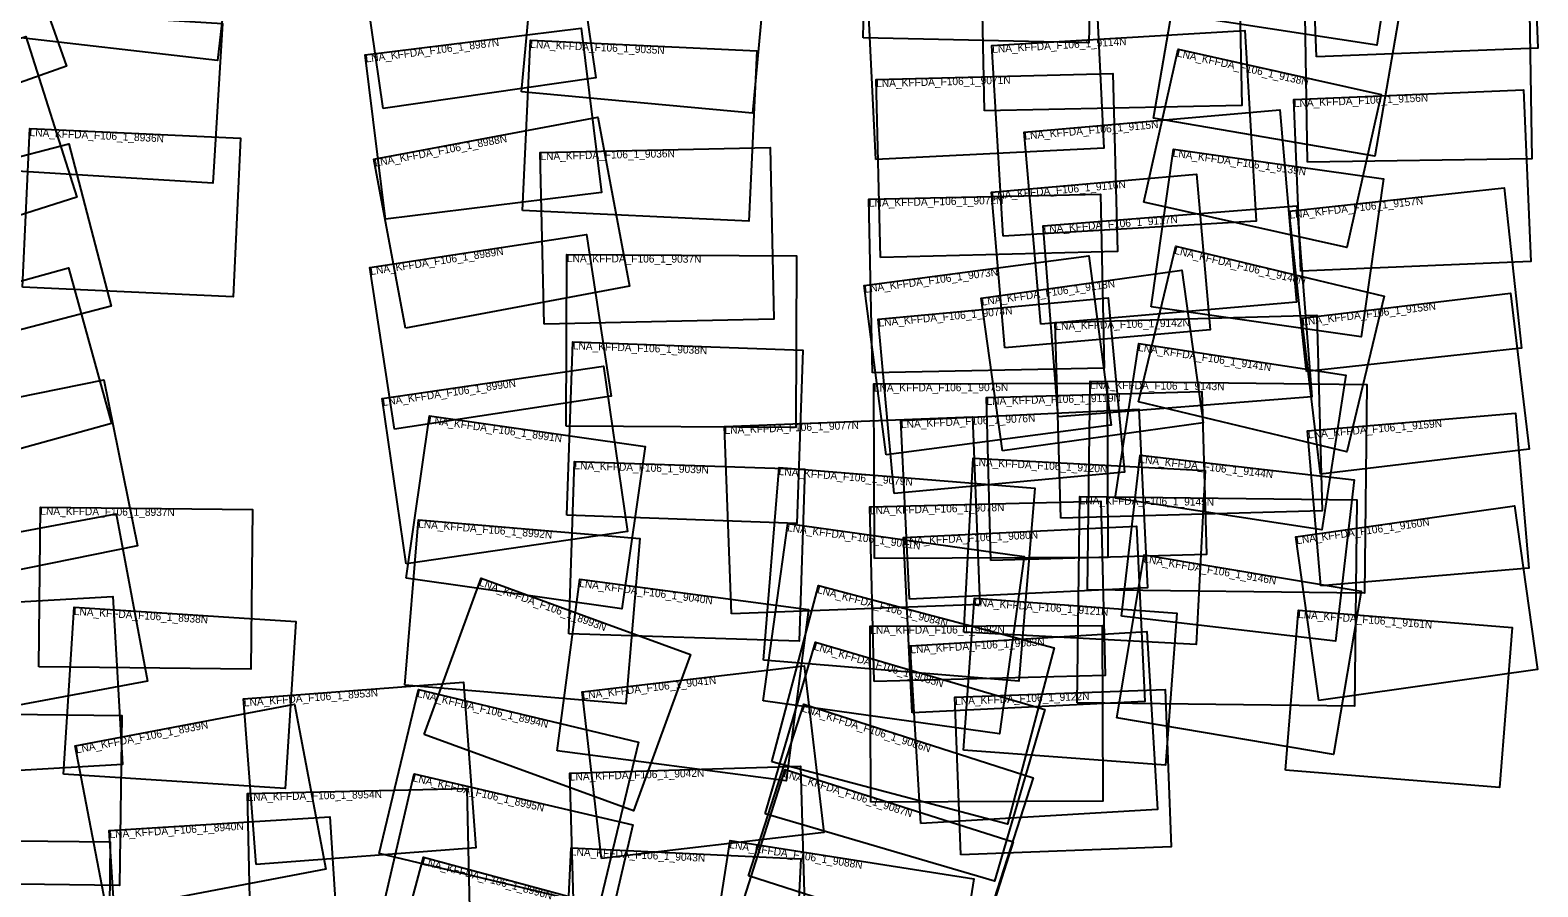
# Model space of a CAD drawing. Extents: x 400832 to 425269, y 295955 to 325775.
# Drawn here: x 415118 to 425036, y 303813 to 309447 of the extents above; entities that cross this region are included whole.
import ezdxf

# ---------------------------------------------------------------- set-up
doc = ezdxf.new("R2010")
doc.units = 0
doc.layers.add('Default', color=7, linetype='Continuous')

msp = doc.modelspace()

# ---------------------------------------------------------------- linework, layer by layer
at = {"layer": 'Default'}
for points in [[(422574.7, 309563.8), (422735.5, 310614.6), (424138.8, 310399.8), (423977.9, 309349.1)], [(414903.9, 309415), (415030, 310502.8), (416476, 310335.2), (416349.9, 309247.3)], [(420597.5, 309395.8), (420622.5, 310508.7), (422107.4, 310475.3), (422082.4, 309362.4)], [(423579.9, 309271.6), (423537.9, 310359.3), (424994.4, 310415.5), (425036.3, 309327.8)], [(413938.5, 308708.2), (413559.5, 309777.9), (414978.8, 310280.8), (415357.8, 309211)], [(417440.6, 308932.4), (417287.5, 309995.3), (418686.4, 310196.8), (418839.5, 309133.9)], [(418350.3, 309041.4), (418454.6, 310177.5), (419975, 310038), (419870.7, 308901.9)], [(421396.9, 308916.4), (421370.8, 310202.8), (423063.4, 310237.1), (423089.5, 308950.8)], [(422507.9, 308867.3), (422693.9, 309951.1), (424150.3, 309701.2), (423964.3, 308617.4)], [(420681.1, 308596.5), (420625.4, 309717.7), (422125.5, 309792.3), (422181.2, 308671)], [(423519.9, 308577.7), (423503, 309683.2), (424979.7, 309705.8), (424996.7, 308600.3)], [(414924, 308525.6), (414987.6, 309575.6), (416383.4, 309491.2), (416319.8, 308441.1)], [(414022.5, 307902.8), (413687, 308959.6), (415089.1, 309404.7), (415424.7, 308348)], [(417455.6, 308202.9), (417321.1, 309283.8), (418741.9, 309460.6), (418876.4, 308379.7)], [(418357.5, 308260.9), (418409.7, 309380.3), (419898.6, 309310.9), (419846.4, 308191.5)], [(421518.4, 308093.1), (421445.1, 309346.9), (423109.1, 309444.2), (423182.4, 308190.3)], [(422445, 308315.7), (422670.6, 309322.9), (424005.4, 309024), (423779.9, 308016.8)], [(420712.8, 307950.8), (420682.6, 309121.8), (422239.7, 309162), (422270, 307991)], [(423478, 307861.2), (423430, 308990.5), (424941.3, 309054.7), (424989.3, 307925.5)], [(417587.9, 307487.7), (417379.6, 308597.6), (418851.7, 308873.9), (419060, 307763.9)], [(421766.2, 307512.9), (421656.4, 308776.5), (423338.4, 308922.6), (423448.2, 307658.9)], [(415066.6, 307757.6), (415115.4, 308800.7), (416501.9, 308735.7), (416453.1, 307692.7)], [(414234.1, 307262.6), (413955.7, 308330.4), (415372.5, 308699.8), (415650.9, 307632)], [(418498.6, 307513.2), (418473.9, 308642.3), (419985.8, 308675.3), (420010.5, 307546.3)], [(422491.7, 307627.9), (422639.4, 308665.3), (424022, 308468.5), (423874.2, 307431)], [(421530.7, 307358.7), (421441.5, 308382), (422791.5, 308499.7), (422880.7, 307476.3)], [(423513.6, 307201.7), (423399.3, 308256.4), (424814.5, 308409.7), (424928.8, 307355)], [(420659.3, 307192.6), (420635.2, 308335.5), (422158.2, 308367.7), (422182.3, 307224.8)], [(421881.3, 306904.6), (421782.9, 308160.3), (423450.1, 308290.9), (423548.4, 307035.2)], [(417515, 306822), (417352.2, 307885.8), (418777.6, 308103.9), (418940.4, 307040.1)], [(422409.1, 307002.6), (422654, 308025.5), (424025.1, 307697.3), (423780.2, 306674.4)], [(414295.8, 306486), (414013.5, 307508.9), (415370.6, 307883.5), (415653, 306860.6)], [(418643.1, 306842.7), (418649, 307971.5), (420159.7, 307963.6), (420153.8, 306834.8)], [(420749.9, 306655.1), (420603.3, 307768.5), (422082.7, 307963.3), (422229.3, 306849.8)], [(421514.2, 306680.6), (421374.2, 307684.6), (422694.8, 307868.8), (422834.8, 306864.8)], [(420802.4, 306399.6), (420696.3, 307546.8), (422210.1, 307686.8), (422316.1, 306539.6)], [(423606.2, 306526.7), (423483.5, 307553.6), (424856.8, 307717.7), (424979.5, 306690.9)], [(421898.2, 306236.9), (421861.6, 307524.7), (423581.9, 307573.6), (423618.5, 306285.8)], [(418647.5, 306257.7), (418688.8, 307397.8), (420201.9, 307343), (420160.6, 306202.9)], [(422255.6, 306368.8), (422411.8, 307387.1), (423772.3, 307178.5), (423616.2, 306160.2)], [(417591.2, 305938), (417433.1, 307024.4), (418888.8, 307236.4), (419047, 306150)], [(414375, 305762.7), (414153.6, 306854.3), (415602, 307148.1), (415823.4, 306056.4)], [(420672.6, 305972.8), (420668, 307120.1), (422203.5, 307126.2), (422208.1, 305979)], [(422074.7, 305766.1), (422090.7, 307139), (423911.5, 307117.7), (423895.5, 305744.8)], [(421437.2, 305959.7), (421408.2, 307031.6), (422826.7, 307069.9), (422855.7, 305998)], [(417592.4, 305844), (417744.7, 306910.6), (419163.2, 306708), (419010.9, 305641.4)], [(419732, 305608.3), (419684.6, 306840.9), (421317.6, 306903.7), (421365, 305671.1)], [(420902.1, 305704.7), (420845.4, 306879.1), (422411.3, 306954.7), (422468, 305780.3)], [(423609.6, 305792), (423522, 306811.6), (424888.4, 306929), (424976, 305909.4)], [(418661.6, 305478.2), (418699.1, 306609.9), (420214.7, 306559.7), (420177.3, 305428)], [(421261.1, 305488.9), (421321.8, 306633.1), (422848.3, 306552.1), (422787.6, 305408)], [(422296.8, 305592.4), (422419.3, 306651.8), (423828.4, 306488.9), (423705.9, 305429.4)], [(419941.5, 305303.2), (420044.8, 306571.8), (421726.1, 306434.9), (421622.8, 305166.3)], [(415173.8, 305260.1), (415185, 306310.3), (416581.1, 306295.5), (416569.9, 305245.3)], [(420670.6, 305164.3), (420641.9, 306312.5), (422160.4, 306350.6), (422189.2, 305202.3)], [(422005.8, 305023.6), (422022.4, 306379.9), (423845.8, 306357.6), (423829.1, 305001.3)], [(423595.2, 305039.4), (423443.8, 306115.6), (424882.4, 306318), (425033.8, 305241.8)], [(414429.7, 304894.6), (414224.4, 305994.2), (415683.4, 306266.6), (415888.7, 305166.9)], [(417581.7, 305139.6), (417673, 306226.5), (419128.5, 306104.3), (419037.2, 305017.4)], [(419940.1, 305036.2), (420102.9, 306202.3), (421657.2, 305985.3), (421494.4, 304819.2)], [(420920.1, 304957.7), (420863.4, 306110.7), (422395.2, 306186), (422451.9, 305033)], [(422266.7, 304924.2), (422447.5, 305997.1), (423873.3, 305757), (423692.5, 304684)], [(417709.6, 304814.8), (418083.9, 305843), (419461.6, 305341.5), (419087.3, 304313.3)], [(418585.6, 304708.7), (418734.5, 305836), (420239.1, 305637.2), (420090.2, 304509.9)], [(419997.3, 304635.4), (420304.9, 305795), (421853.9, 305384.2), (421546.3, 304224.6)], [(414256.9, 304532.9), (414193.2, 305639.1), (415661, 305723.7), (415724.7, 304617.5)], [(421257.1, 304711.2), (421330.7, 305710.7), (422660.9, 305612.8), (422587.4, 304613.3)], [(415336.6, 304553.9), (415407, 305651.7), (416866.2, 305558.2), (416795.9, 304460.4)], [(423377, 304580), (423461.7, 305632.1), (424868, 305518.9), (424783.4, 304466.9)], [(420648.8, 304371.1), (420644.2, 305526.9), (422169.3, 305532.9), (422173.9, 304377.1)], [(419953.3, 304292.7), (420284.2, 305421.3), (421793.8, 304978.6), (421462.8, 303850)], [(420976.9, 304229.6), (420906.8, 305398.1), (422463.1, 305491.5), (422533.2, 304322.9)], [(418877.3, 304000.5), (418748.9, 305095.7), (420209.7, 305266.9), (420338.1, 304171.7)], [(416604.4, 303961), (416521.8, 305048.8), (417967.9, 305158.7), (418050.6, 304070.9)], [(417413.1, 304032.1), (417671.8, 305111.9), (419118.7, 304765.3), (418860.1, 303685.5)], [(421240.9, 304024.1), (421201.7, 305059.6), (422585.1, 305112), (422624.3, 304076.5)], [(415621.1, 303654.9), (415414.1, 304739.8), (416856.3, 305015), (417063.3, 303930)], [(419844.4, 303885.9), (420207, 305014.7), (421715.2, 304530.2), (421352.6, 303401.4)], [(414223.7, 303841.6), (414237.7, 304958.7), (415719.9, 304940.2), (415705.9, 303823.1)], [(418700.8, 303426.3), (418667.5, 304562), (420184.6, 304606.6), (420218, 303470.9)], [(417393.3, 303483.4), (417643.7, 304556.9), (419082.1, 304221.3), (418831.7, 303147.8)], [(419727.7, 303461), (420085.4, 304585.6), (421585.7, 304108.4), (421228, 302983.8)], [(416571.6, 303342.1), (416546.9, 304427.7), (417990, 304460.5), (418014.7, 303374.9)], [(415707, 303090.2), (415637.8, 304182.8), (417090.1, 304274.6), (417159.3, 303182.1)], [(414199.1, 303044.8), (414210.5, 304125.1), (415643.9, 304110), (415632.5, 303029.7)], [(419533.7, 302913.6), (419723.6, 304118.1), (421325.2, 303865.6), (421135.3, 302661.1)], [(418621.1, 302934.9), (418676.5, 304070.7), (420186.8, 303997.1), (420131.4, 302861.3)], [(417415, 302928.6), (417705.6, 304007.7), (419151.4, 303618.4), (418860.9, 302539.3)]]:
    msp.add_lwpolyline(points, close=True, dxfattribs=at)

# ---------------------------------------------------------------- texts
for s, rotation, p in [('LNA_KFFDA_F106_1_8987N', 7.09226, (417327.3, 309234.2)), ('LNA_KFFDA_F106_1_9035N', 357.33131, (418407.4, 309330.4)), ('LNA_KFFDA_F106_1_9114N', 3.34453, (421448, 309297)), ('LNA_KFFDA_F106_1_9138N', 347.37764, (422659.7, 309274.1)), ('LNA_KFFDA_F106_1_9071N', 1.47929, (420683.9, 309071.8)), ('LNA_KFFDA_F106_1_9156N', 2.43363, (423432.1, 308940.5)), ('LNA_KFFDA_F106_1_8936N', 357.3197, (415113.1, 308750.7)), ('LNA_KFFDA_F106_1_9115N', 4.96343, (421660.7, 308726.7)), ('LNA_KFFDA_F106_1_8988N', 10.62875, (417388.8, 308548.5)), ('LNA_KFFDA_F106_1_9036N', 1.25251, (418475, 308592.3)), ('LNA_KFFDA_F106_1_9139N', 351.89634, (422632.3, 308615.8)), ('LNA_KFFDA_F106_1_9116N', 4.97957, (421445.9, 308332.2)), ('LNA_KFFDA_F106_1_9072N', 1.20841, (420636.2, 308285.6)), ('LNA_KFFDA_F106_1_9157N', 6.1808, (423404.7, 308206.7)), ('LNA_KFFDA_F106_1_9117N', 4.4794, (421786.8, 308110.4)), ('LNA_KFFDA_F106_1_8989N', 8.69929, (417359.8, 307836.3)), ('LNA_KFFDA_F106_1_9140N', 346.53915, (422642.3, 307976.8)), ('LNA_KFFDA_F106_1_9037N', 359.70117, (418648.7, 307921.5)), ('LNA_KFFDA_F106_1_9073N', 7.49935, (420609.8, 307718.9)), ('LNA_KFFDA_F106_1_9118N', 7.93984, (421381.1, 307635.1)), ('LNA_KFFDA_F106_1_9074N', 5.28297, (420700.9, 307497)), ('LNA_KFFDA_F106_1_9158N', 6.81521, (423489.4, 307504)), ('LNA_KFFDA_F106_1_9142N', 1.62707, (421863.1, 307474.8)), ('LNA_KFFDA_F106_1_9038N', 357.92409, (418687, 307347.9)), ('LNA_KFFDA_F106_1_9141N', 351.28342, (422404.2, 307337.7)), ('LNA_KFFDA_F106_1_8990N', 8.28308, (417440.3, 306975)), ('LNA_KFFDA_F106_1_9075N', 0.22919, (420668.2, 307070.1)), ('LNA_KFFDA_F106_1_9143N', 359.33224, (422090.1, 307089)), ('LNA_KFFDA_F106_1_9119N', 1.54679, (421409.6, 306981.6)), ('LNA_KFFDA_F106_1_8991N', 351.87238, (417737.6, 306861.1)), ('LNA_KFFDA_F106_1_9076N', 2.76374, (420847.8, 306829.1)), ('LNA_KFFDA_F106_1_9159N', 4.91309, (423526.3, 306761.8)), ('LNA_KFFDA_F106_1_9077N', 2.20285, (419686.5, 306790.9)), ('LNA_KFFDA_F106_1_9039N', 358.10269, (418697.5, 306560)), ('LNA_KFFDA_F106_1_9120N', 356.96372, (421319.2, 306583.2)), ('LNA_KFFDA_F106_1_9144N', 353.40278, (422413.6, 306602.1)), ('LNA_KFFDA_F106_1_9079N', 355.3461, (420040.7, 306521.9)), ('LNA_KFFDA_F106_1_8937N', 359.39054, (415184.5, 306260.3)), ('LNA_KFFDA_F106_1_9078N', 1.43483, (420643.1, 306262.6)), ('LNA_KFFDA_F106_1_9145N', 359.29788, (422021.8, 306329.9)), ('LNA_KFFDA_F106_1_8992N', 355.20156, (417668.8, 306176.7)), ('LNA_KFFDA_F106_1_9081N', 352.0524, (420096, 306152.8)), ('LNA_KFFDA_F106_1_9160N', 8.00751, (423450.8, 306066.1)), ('LNA_KFFDA_F106_1_9080N', 2.81433, (420865.9, 306060.8)), ('LNA_KFFDA_F106_1_9146N', 350.43844, (422439.2, 305947.8)), ('LNA_KFFDA_F106_1_8993N', 339.99744, (418066.8, 305796.1)), ('LNA_KFFDA_F106_1_9040N', 352.47434, (418728, 305786.4)), ('LNA_KFFDA_F106_1_9084N', 345.14533, (420292.1, 305746.7)), ('LNA_KFFDA_F106_1_9121N', 355.79091, (421327, 305660.8)), ('LNA_KFFDA_F106_1_8938N', 356.33379, (415403.8, 305601.8)), ('LNA_KFFDA_F106_1_9161N', 355.3989, (423457.7, 305582.2)), ('LNA_KFFDA_F106_1_9082N', 0.22639, (420644.4, 305476.9)), ('LNA_KFFDA_F106_1_9085N', 343.65718, (420270.1, 305373.3)), ('LNA_KFFDA_F106_1_9083N', 3.43188, (420909.8, 305348.2)), ('LNA_KFFDA_F106_1_8953N', 4.34614, (416525.6, 304999)), ('LNA_KFFDA_F106_1_8994N', 346.52954, (417660.1, 305063.3)), ('LNA_KFFDA_F106_1_9041N', 6.68584, (418754.7, 305046)), ('LNA_KFFDA_F106_1_9086N', 342.19046, (420191.7, 304967.1)), ('LNA_KFFDA_F106_1_9122N', 2.16828, (421203.6, 305009.7)), ('LNA_KFFDA_F106_1_8939N', 10.80262, (415423.4, 304690.7)), ('LNA_KFFDA_F106_1_8995N', 346.86929, (417632.3, 304508.2)), ('LNA_KFFDA_F106_1_9042N', 1.6825, (418668.9, 304512)), ('LNA_KFFDA_F106_1_9087N', 342.35736, (420070.2, 304537.9)), ('LNA_KFFDA_F106_1_8954N', 1.3017, (416548.1, 304377.7)), ('LNA_KFFDA_F106_1_8940N', 3.61977, (415641, 304132.9)), ('LNA_KFFDA_F106_1_9088N', 351.03807, (419715.9, 304068.7)), ('LNA_KFFDA_F106_1_9043N', 357.20886, (418674, 304020.7)), ('LNA_KFFDA_F106_1_8996N', 344.93011, (417692.6, 303959.4))]:
    msp.add_text(s, height=50, rotation=rotation, dxfattribs=at).set_placement(p)

doc.saveas('drawing.dxf')
